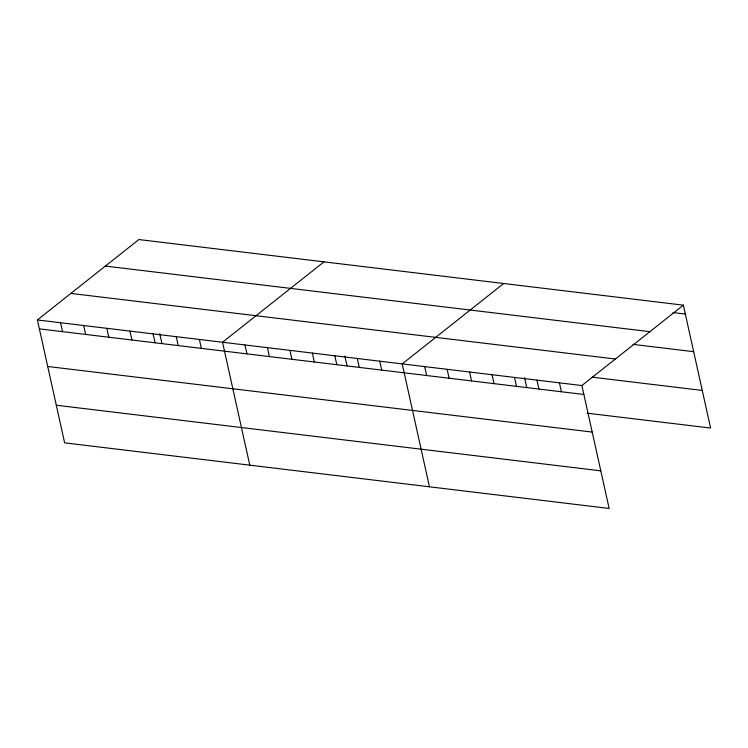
<?xml version="1.0" encoding="UTF-8"?>
<svg xmlns="http://www.w3.org/2000/svg" width="748" height="748" viewBox="0 0 748 748"><rect width="100%" height="100%" fill="white"/><g stroke="black" fill="none" stroke-linecap="round" stroke-linejoin="round"><path stroke-width="1.12" d="M683.354 305.156L581.888 385.547L609.134 508.453L64.646 442.844L37.4 319.948L138.866 239.547L683.354 305.156L710.6 428.052L587.068 413.176M323.996 261.856L222.53 342.247L249.776 465.153M503.675 283.501L402.209 363.902L429.455 486.808M672.976 312.58L685.327 314.067M105.384 266.073L649.872 331.682M633.023 344.379L693.667 351.682M70.882 293.412L615.37 359.021M592.21 377.179L702.26 390.437M37.4 319.948L581.888 385.547M39.373 328.858L583.861 394.467M47.713 366.473L592.201 432.082M56.306 405.229L600.794 470.838M559.429 382.845L561.402 391.756M536.971 380.134L538.943 389.054M524.544 377.637L526.751 387.595M514.502 377.431L516.485 386.342M492.044 374.729L494.026 383.64M469.585 372.018L471.558 380.938M447.126 369.316L449.099 378.226M424.668 366.604L426.641 375.524M379.75 361.191L381.723 370.11M357.282 358.488L359.264 367.399M344.865 355.992L347.072 365.95M334.824 355.777L336.806 364.697M312.365 353.075L314.338 361.985M289.906 350.373L291.879 359.283M267.447 347.661L269.42 356.581M244.989 344.959L246.962 353.869M199.389 339.461L201.362 348.381M176.248 336.675L178.22 345.585M159.735 333.683L161.942 343.641M153.106 333.889L155.079 342.799M129.965 331.093L131.938 340.013M106.824 328.307L108.797 337.226M83.683 325.52L85.655 334.431M60.541 322.734L62.514 331.644"/></g></svg>
